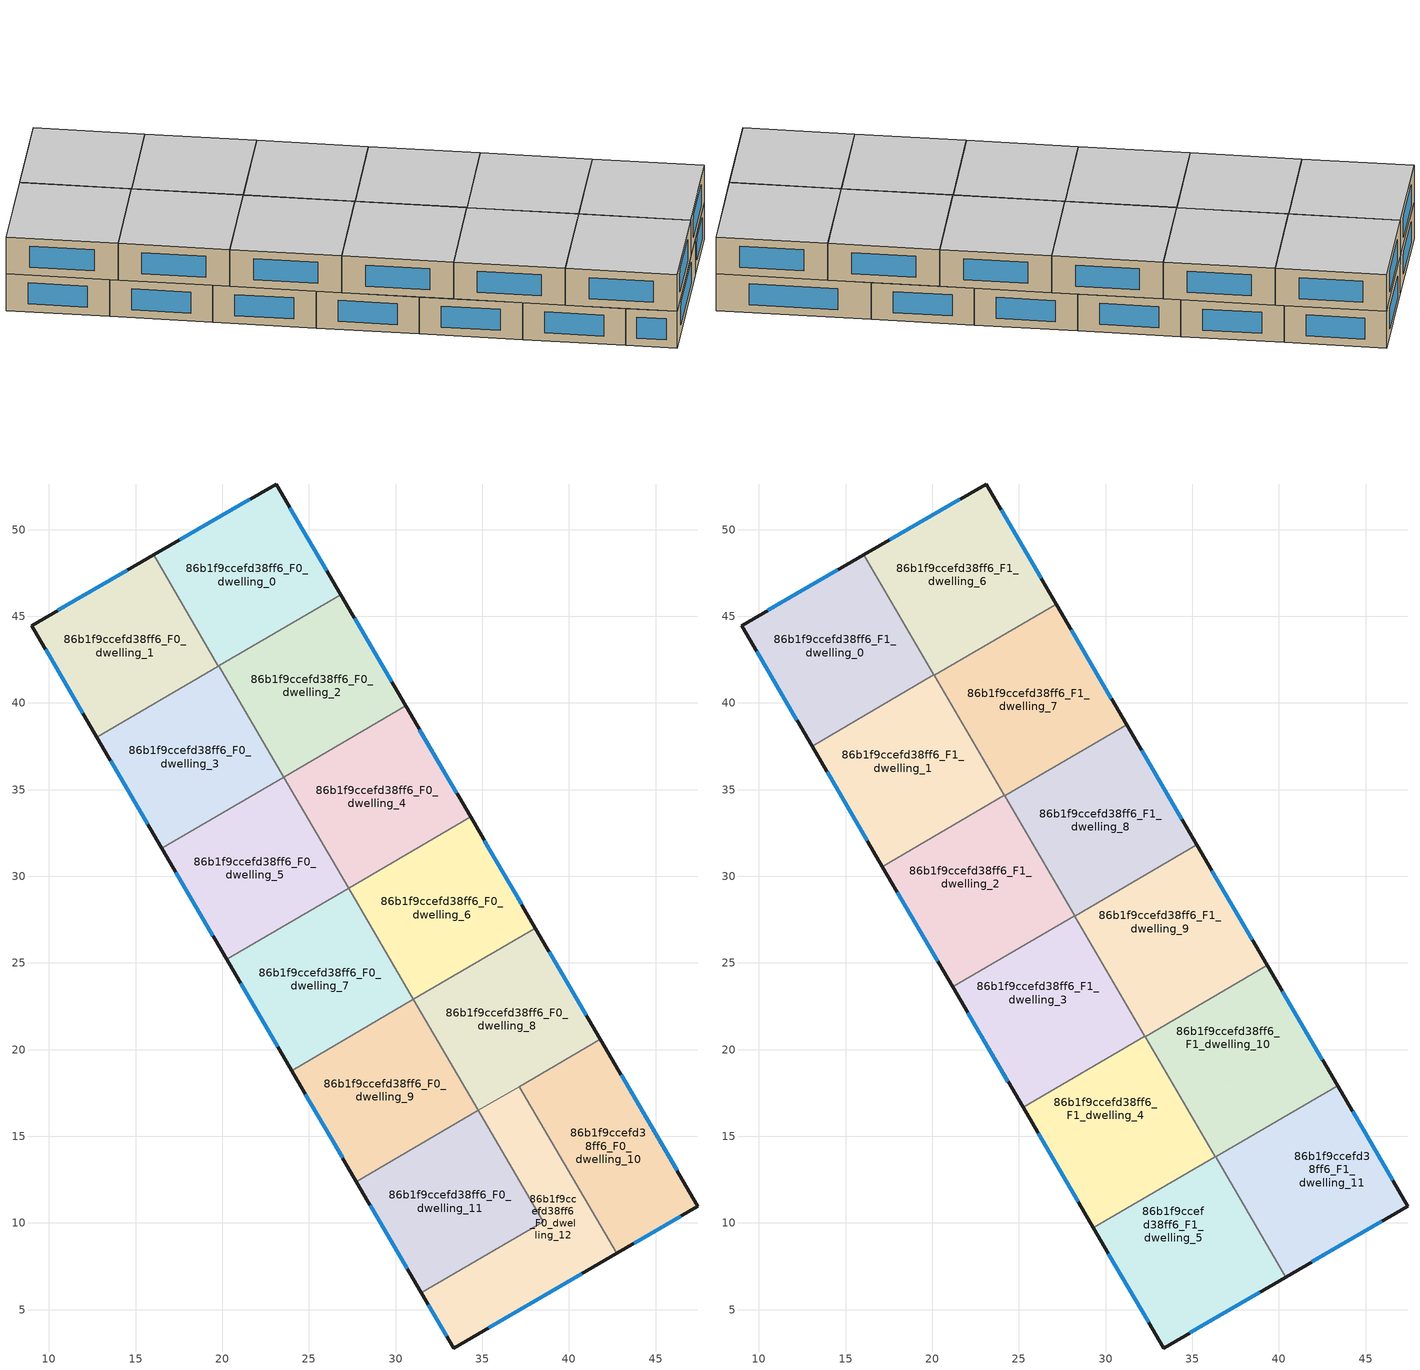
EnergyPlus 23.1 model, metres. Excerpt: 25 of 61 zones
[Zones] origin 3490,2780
86b1f9ccefd38ff6_F0_dwelling_0
 floor ground (EU_floor_Construction): 23.1,52.63 26.83,46.25 19.78,42.13 16.04,48.54 z0
 wall outside (EU_wall_Construction): 26.83,46.25 23.1,52.63 16.04,48.54 z0:3
 wall to 86b1f9ccefd38ff6_F0_dwelling_1 (EU_wall_Construction): 16.04,48.54 19.78,42.13 z0:3
 wall to 86b1f9ccefd38ff6_F0_dwelling_2 (EU_wall_Construction): 19.8,42.14 26.83,46.25 z0:3
 wall to 86b1f9ccefd38ff6_F0_dwelling_3 (EU_wall_Construction): 19.78,42.13 19.8,42.14 z0:3
 window (EU_Window_Construction): 21.59,51.75 17.55,49.42 / 26.03,47.62 23.9,51.26 z0.64:2.36
86b1f9ccefd38ff6_F0_dwelling_1
 floor ground (EU_floor_Construction): 16.04,48.54 19.78,42.13 12.76,38.03 9,44.46 z0
 wall outside (EU_wall_Construction): 16.04,48.54 9,44.46 12.76,38.03 z0:3
 wall to 86b1f9ccefd38ff6_F0_dwelling_3 (EU_wall_Construction): 12.76,38.03 19.78,42.13 z0:3
 window (EU_Window_Construction): 9.81,43.09 11.96,39.41 / 14.53,47.67 10.51,45.34 z0.64:2.36
86b1f9ccefd38ff6_F0_dwelling_10
 floor ground (EU_floor_Construction): 41.82,20.61 47.45,10.97 42.75,8.25 37.13,17.87 z0
 wall outside (EU_wall_Construction): 42.75,8.25 47.45,10.97 41.82,20.61 z0:3
 wall to 86b1f9ccefd38ff6_F0_dwelling_12 (EU_wall_Construction): 37.13,17.87 42.75,8.25 z0:3
 wall to 86b1f9ccefd38ff6_F0_dwelling_8 (EU_wall_Construction): 41.82,20.61 37.13,17.87 z0:3
 window (EU_Window_Construction): 43.76,8.83 46.44,10.38 / 46.24,13.03 43.02,18.54 z0.64:2.36
86b1f9ccefd38ff6_F0_dwelling_11
 floor ground (EU_floor_Construction): 34.78,16.5 38.53,10.08 31.49,5.97 27.74,12.38 z0
 wall outside (EU_wall_Construction): 27.74,12.38 31.49,5.97 z0:3
 wall to 86b1f9ccefd38ff6_F0_dwelling_12 (EU_wall_Construction): 31.49,5.97 38.53,10.08 34.78,16.5 z0:3
 wall to 86b1f9ccefd38ff6_F0_dwelling_9 (EU_wall_Construction): 34.78,16.5 27.74,12.38 z0:3
 window (EU_Window_Construction): 28.55,11.01 30.69,7.35 z0.64:2.36
86b1f9ccefd38ff6_F0_dwelling_12
 floor ground (EU_floor_Construction): 37.13,17.87 42.75,8.25 33.35,2.79 31.49,5.97 38.53,10.08 34.78,16.5 z0
 wall outside (EU_wall_Construction): 31.49,5.97 33.35,2.79 42.75,8.25 z0:3
 wall to 86b1f9ccefd38ff6_F0_dwelling_8 (EU_wall_Construction): 37.13,17.87 34.78,16.5 z0:3
 window (EU_Window_Construction): 35.37,3.96 40.74,7.08 / 31.89,5.29 32.95,3.47 z0.64:2.36
86b1f9ccefd38ff6_F0_dwelling_2
 floor ground (EU_floor_Construction): 26.83,46.25 30.58,39.84 23.54,35.73 19.8,42.14 z0
 wall outside (EU_wall_Construction): 30.58,39.84 26.83,46.25 z0:3
 wall to 86b1f9ccefd38ff6_F0_dwelling_4 (EU_wall_Construction): 23.54,35.73 30.58,39.84 z0:3
 wall to 86b1f9ccefd38ff6_F0_dwelling_3 (EU_wall_Construction): 19.8,42.14 23.54,35.73 z0:3
 window (EU_Window_Construction): 29.78,41.21 27.64,44.87 z0.64:2.36
 ceiling adiabatic (EU_roof_Construction): 30.58,39.84 27.15,45.7 20.12,41.59 23.54,35.73 z3
86b1f9ccefd38ff6_F0_dwelling_3
 floor ground (EU_floor_Construction): 19.8,42.14 23.54,35.73 16.51,31.62 12.76,38.03 z0
 wall outside (EU_wall_Construction): 12.76,38.03 16.51,31.62 z0:3
 wall to 86b1f9ccefd38ff6_F0_dwelling_5 (EU_wall_Construction): 16.51,31.62 23.54,35.73 z0:3
 window (EU_Window_Construction): 13.57,36.65 15.71,32.99 z0.64:2.36
 ceiling adiabatic (EU_roof_Construction): 23.54,35.73 19.8,42.14 20.1,41.62 13.07,37.5 12.76,38.03 16.51,31.62 z3
86b1f9ccefd38ff6_F0_dwelling_4
 floor ground (EU_floor_Construction): 30.58,39.84 34.32,33.43 27.29,29.32 23.54,35.73 z0
 wall outside (EU_wall_Construction): 34.32,33.43 30.58,39.84 z0:3
 wall to 86b1f9ccefd38ff6_F0_dwelling_6 (EU_wall_Construction): 27.29,29.32 34.32,33.43 z0:3
 wall to 86b1f9ccefd38ff6_F0_dwelling_5 (EU_wall_Construction): 23.54,35.73 27.29,29.32 z0:3
 window (EU_Window_Construction): 33.52,34.8 31.38,38.46 z0.64:2.36
 ceiling adiabatic (EU_roof_Construction): 34.32,33.43 31.21,38.76 24.18,34.65 27.29,29.32 z3
86b1f9ccefd38ff6_F0_dwelling_5
 floor ground (EU_floor_Construction): 23.54,35.73 27.29,29.32 20.25,25.21 16.51,31.62 z0
 wall outside (EU_wall_Construction): 16.51,31.62 20.25,25.21 z0:3
 wall to 86b1f9ccefd38ff6_F0_dwelling_7 (EU_wall_Construction): 20.25,25.21 27.29,29.32 z0:3
 window (EU_Window_Construction): 17.31,30.24 19.45,26.58 z0.64:2.36
 ceiling adiabatic (EU_roof_Construction): 27.29,29.32 23.54,35.73 24.16,34.67 17.13,30.56 20.25,25.21 z3
86b1f9ccefd38ff6_F0_dwelling_6
 floor ground (EU_floor_Construction): 34.32,33.43 38.07,27.02 31.03,22.91 27.29,29.32 z0
 wall outside (EU_wall_Construction): 38.07,27.02 34.32,33.43 z0:3
 wall to 86b1f9ccefd38ff6_F0_dwelling_8 (EU_wall_Construction): 31.03,22.91 38.07,27.02 z0:3
 wall to 86b1f9ccefd38ff6_F0_dwelling_7 (EU_wall_Construction): 27.29,29.32 31.03,22.91 z0:3
 window (EU_Window_Construction): 37.27,28.39 35.13,32.05 z0.64:2.36
 ceiling adiabatic (EU_roof_Construction): 35.27,31.81 34.32,33.43 27.29,29.32 28.23,27.7 z3
86b1f9ccefd38ff6_F0_dwelling_7
 floor ground (EU_floor_Construction): 27.29,29.32 31.03,22.91 24,18.79 20.25,25.21 z0
 wall outside (EU_wall_Construction): 20.25,25.21 24,18.79 z0:3
 wall to 86b1f9ccefd38ff6_F0_dwelling_9 (EU_wall_Construction): 24,18.79 31.03,22.91 z0:3
 window (EU_Window_Construction): 21.06,23.83 23.2,20.17 z0.64:2.36
 ceiling adiabatic (EU_roof_Construction): 31.03,22.91 27.29,29.32 28.22,27.72 21.18,23.62 24,18.79 z3
86b1f9ccefd38ff6_F0_dwelling_8
 floor ground (EU_floor_Construction): 38.07,27.02 41.82,20.61 34.78,16.5 31.03,22.91 z0
 wall outside (EU_wall_Construction): 41.82,20.61 38.07,27.02 z0:3
 wall to 86b1f9ccefd38ff6_F0_dwelling_9 (EU_wall_Construction): 31.03,22.91 34.78,16.5 z0:3
 window (EU_Window_Construction): 41.01,21.98 38.87,25.64 z0.64:2.36
86b1f9ccefd38ff6_F0_dwelling_9
 floor ground (EU_floor_Construction): 31.03,22.91 34.78,16.5 27.74,12.38 24,18.79 z0
 wall outside (EU_wall_Construction): 24,18.79 27.74,12.38 z0:3
 window (EU_Window_Construction): 24.8,17.42 26.94,13.76 z0.64:2.36
 ceiling adiabatic (EU_roof_Construction): 34.78,16.5 31.03,22.91 32.28,20.78 25.24,16.67 27.74,12.38 z3
86b1f9ccefd38ff6_F1_dwelling_0
 floor to 86b1f9ccefd38ff6_F0_dwelling_1 (EU_floor_Construction): 16.04,48.54 19.78,42.13 12.76,38.03 9,44.46 z3
 floor to 86b1f9ccefd38ff6_F0_dwelling_0 (EU_floor_Construction): 16.05,48.55 19.8,42.14 19.78,42.13 16.04,48.54 z3
 floor to 86b1f9ccefd38ff6_F0_dwelling_3 (EU_floor_Construction): 19.8,42.14 20.1,41.62 13.07,37.5 12.76,38.03 z3
 wall outside (EU_wall_Construction): 16.05,48.55 9,44.46 13.07,37.5 z3:6
 wall to 86b1f9ccefd38ff6_F1_dwelling_1 (EU_wall_Construction): 13.07,37.5 20.1,41.62 z3:6
 wall to 86b1f9ccefd38ff6_F1_dwelling_6 (EU_wall_Construction): 20.1,41.62 16.05,48.55 z3:6
 window (EU_Window_Construction): 9.87,42.97 12.2,39 / 14.54,47.67 10.51,45.34 z3.64:5.36
 ceiling to 86b1f9ccefd38ff6_F2_dwelling_0 (EU_floor_Construction): 20.1,41.62 16.05,48.55 9,44.46 13.07,37.5 z6
86b1f9ccefd38ff6_F1_dwelling_1
 floor adiabatic (EU_floor_Construction): 20.1,41.62 23.54,35.73 16.51,31.62 13.07,37.5 z3
 floor to 86b1f9ccefd38ff6_F0_dwelling_5 (EU_floor_Construction): 23.54,35.73 24.16,34.67 17.13,30.56 16.51,31.62 z3
 wall outside (EU_wall_Construction): 13.07,37.5 17.12,30.56 z3:6
 wall to 86b1f9ccefd38ff6_F1_dwelling_2 (EU_wall_Construction): 17.12,30.56 24.16,34.67 z3:6
 wall to 86b1f9ccefd38ff6_F1_dwelling_7 (EU_wall_Construction): 24.16,34.67 20.12,41.59 z3:6
 wall to 86b1f9ccefd38ff6_F1_dwelling_6 (EU_wall_Construction): 20.12,41.59 20.1,41.62 z3:6
 window (EU_Window_Construction): 13.94,36.02 16.26,32.05 z3.64:5.36
 ceiling to 86b1f9ccefd38ff6_F2_dwelling_1 (EU_floor_Construction): 24.16,34.67 20.1,41.62 13.07,37.5 17.12,30.56 z6
86b1f9ccefd38ff6_F1_dwelling_10
 floor to 86b1f9ccefd38ff6_F0_dwelling_8 (EU_floor_Construction): 39.32,24.87 41.82,20.61 34.78,16.5 32.29,20.76 z3
 floor to 86b1f9ccefd38ff6_F0_dwelling_10 (EU_floor_Construction): 41.81,20.6 43.38,17.92 38.7,15.19 37.13,17.87 z3
 floor to 86b1f9ccefd38ff6_F0_dwelling_12 (EU_floor_Construction): 37.13,17.87 38.7,15.19 36.35,13.81 34.78,16.5 z3
 wall outside (EU_wall_Construction): 43.38,17.92 39.33,24.87 z3:6
 wall to 86b1f9ccefd38ff6_F1_dwelling_11 (EU_wall_Construction): 36.35,13.81 43.38,17.92 z3:6
 wall to 86b1f9ccefd38ff6_F1_dwelling_9 (EU_wall_Construction): 39.33,24.87 32.29,20.76 z3:6
 wall to 86b1f9ccefd38ff6_F1_dwelling_4 (EU_wall_Construction): 32.29,20.76 36.33,13.83 z3:6
 wall to 86b1f9ccefd38ff6_F1_dwelling_5 (EU_wall_Construction): 36.33,13.83 36.35,13.81 z3:6
 window (EU_Window_Construction): 42.51,19.41 40.19,23.38 z3.64:5.36
 ceiling to 86b1f9ccefd38ff6_F2_dwelling_10 (EU_floor_Construction): 43.38,17.92 39.33,24.87 32.29,20.76 36.35,13.81 z6
86b1f9ccefd38ff6_F1_dwelling_11
 floor to 86b1f9ccefd38ff6_F0_dwelling_10 (EU_floor_Construction): 43.38,17.92 47.45,10.97 42.75,8.25 38.7,15.19 z3
 floor to 86b1f9ccefd38ff6_F0_dwelling_12 (EU_floor_Construction): 38.7,15.19 42.75,8.25 40.4,6.88 36.35,13.81 z3
 wall outside (EU_wall_Construction): 40.4,6.88 47.45,10.97 43.38,17.92 z3:6
 wall to 86b1f9ccefd38ff6_F1_dwelling_5 (EU_wall_Construction): 36.35,13.81 40.4,6.88 z3:6
 window (EU_Window_Construction): 46.57,12.46 44.25,16.43 / 41.91,7.75 45.94,10.09 z3.64:5.36
 ceiling to 86b1f9ccefd38ff6_F2_dwelling_11 (EU_floor_Construction): 47.45,10.97 43.38,17.92 36.35,13.81 40.4,6.88 z6
86b1f9ccefd38ff6_F1_dwelling_2
 floor adiabatic (EU_floor_Construction): 24.16,34.67 27.29,29.32 20.25,25.21 17.13,30.56 z3
 floor to 86b1f9ccefd38ff6_F0_dwelling_7 (EU_floor_Construction): 27.29,29.32 28.22,27.72 21.18,23.62 20.25,25.21 z3
 wall outside (EU_wall_Construction): 17.12,30.56 21.18,23.62 z3:6
 wall to 86b1f9ccefd38ff6_F1_dwelling_3 (EU_wall_Construction): 21.18,23.62 28.22,27.72 z3:6
 wall to 86b1f9ccefd38ff6_F1_dwelling_8 (EU_wall_Construction): 28.22,27.72 24.17,34.65 z3:6
 wall to 86b1f9ccefd38ff6_F1_dwelling_7 (EU_wall_Construction): 24.17,34.65 24.16,34.67 z3:6
 window (EU_Window_Construction): 17.99,29.07 20.31,25.1 z3.64:5.36
 ceiling to 86b1f9ccefd38ff6_F2_dwelling_2 (EU_floor_Construction): 28.22,27.72 24.16,34.67 17.12,30.56 21.18,23.62 z6
86b1f9ccefd38ff6_F1_dwelling_3
 floor adiabatic (EU_floor_Construction): 28.22,27.72 31.03,22.91 24,18.8 21.18,23.62 z3
 floor to 86b1f9ccefd38ff6_F0_dwelling_9 (EU_floor_Construction): 31.03,22.91 32.28,20.78 25.24,16.67 24,18.8 z3
 wall outside (EU_wall_Construction): 21.18,23.62 25.24,16.67 z3:6
 wall to 86b1f9ccefd38ff6_F1_dwelling_4 (EU_wall_Construction): 25.24,16.67 32.28,20.78 z3:6
 wall to 86b1f9ccefd38ff6_F1_dwelling_9 (EU_wall_Construction): 32.28,20.78 28.23,27.7 z3:6
 wall to 86b1f9ccefd38ff6_F1_dwelling_8 (EU_wall_Construction): 28.23,27.7 28.22,27.72 z3:6
 window (EU_Window_Construction): 22.05,22.13 24.37,18.16 z3.64:5.36
 ceiling to 86b1f9ccefd38ff6_F2_dwelling_3 (EU_floor_Construction): 32.28,20.78 28.22,27.72 21.18,23.62 25.24,16.67 z6
86b1f9ccefd38ff6_F1_dwelling_4
 floor adiabatic (EU_floor_Construction): 32.28,20.78 34.78,16.49 27.74,12.38 25.24,16.67 z3
 floor to 86b1f9ccefd38ff6_F0_dwelling_11 (EU_floor_Construction): 34.78,16.49 36.33,13.83 29.3,9.72 27.74,12.38 z3
 wall outside (EU_wall_Construction): 25.24,16.67 29.3,9.72 z3:6
 wall to 86b1f9ccefd38ff6_F1_dwelling_5 (EU_wall_Construction): 29.3,9.72 36.33,13.83 z3:6
 wall to 86b1f9ccefd38ff6_F1_dwelling_9 (EU_wall_Construction): 32.29,20.76 32.28,20.78 z3:6
 window (EU_Window_Construction): 26.11,15.18 28.43,11.21 z3.64:5.36
 ceiling to 86b1f9ccefd38ff6_F2_dwelling_4 (EU_floor_Construction): 36.33,13.83 32.28,20.78 25.24,16.67 29.3,9.72 z6
86b1f9ccefd38ff6_F1_dwelling_5
 floor to 86b1f9ccefd38ff6_F0_dwelling_12 (EU_floor_Construction): 38.52,10.08 40.4,6.88 33.35,2.79 31.49,5.97 z3
 floor to 86b1f9ccefd38ff6_F0_dwelling_11 (EU_floor_Construction): 36.33,13.83 38.52,10.08 31.49,5.97 29.3,9.72 z3
 wall outside (EU_wall_Construction): 29.3,9.72 33.35,2.79 40.4,6.88 z3:6
 window (EU_Window_Construction): 34.86,3.66 38.89,6 / 30.17,8.24 32.48,4.27 z3.64:5.36
 ceiling to 86b1f9ccefd38ff6_F2_dwelling_5 (EU_floor_Construction): 40.4,6.88 36.33,13.83 29.3,9.72 33.35,2.79 z6
86b1f9ccefd38ff6_F1_dwelling_6
 floor to 86b1f9ccefd38ff6_F0_dwelling_0 (EU_floor_Construction): 23.1,52.63 26.83,46.25 19.8,42.14 16.05,48.55 z3
 floor to 86b1f9ccefd38ff6_F0_dwelling_2 (EU_floor_Construction): 26.83,46.25 27.15,45.7 20.12,41.59 19.8,42.14 z3
 wall outside (EU_wall_Construction): 27.15,45.7 23.1,52.63 16.05,48.55 z3:6
 wall to 86b1f9ccefd38ff6_F1_dwelling_7 (EU_wall_Construction): 20.12,41.59 27.15,45.7 z3:6
 window (EU_Window_Construction): 21.59,51.76 17.56,49.42 / 26.29,47.18 23.97,51.15 z3.64:5.36
 ceiling to 86b1f9ccefd38ff6_F2_dwelling_6 (EU_floor_Construction): 27.15,45.7 23.1,52.63 16.05,48.55 20.1,41.62 20.12,41.59 z6
86b1f9ccefd38ff6_F1_dwelling_7
 floor to 86b1f9ccefd38ff6_F0_dwelling_4 (EU_floor_Construction): 30.58,39.84 31.21,38.76 24.18,34.65 23.54,35.73 z3
 floor adiabatic (EU_floor_Construction): 27.15,45.7 30.58,39.84 23.54,35.73 24.18,34.65 20.12,41.59 z3
 wall outside (EU_wall_Construction): 31.21,38.76 27.15,45.7 z3:6
 wall to 86b1f9ccefd38ff6_F1_dwelling_8 (EU_wall_Construction): 24.17,34.64 31.21,38.76 z3:6
 window (EU_Window_Construction): 30.34,40.24 28.02,44.21 z3.64:5.36
 ceiling to 86b1f9ccefd38ff6_F2_dwelling_7 (EU_floor_Construction): 31.21,38.76 27.15,45.7 20.12,41.59 24.17,34.64 z6
86b1f9ccefd38ff6_F1_dwelling_8
 floor adiabatic (EU_floor_Construction): 31.21,38.76 35.27,31.81 28.23,27.7 24.17,34.64 z3
 wall outside (EU_wall_Construction): 35.27,31.81 31.21,38.76 z3:6
 wall to 86b1f9ccefd38ff6_F1_dwelling_9 (EU_wall_Construction): 28.23,27.7 35.27,31.81 z3:6
 window (EU_Window_Construction): 34.4,33.3 32.08,37.27 z3.64:5.36
 ceiling to 86b1f9ccefd38ff6_F2_dwelling_8 (EU_floor_Construction): 35.27,31.81 31.21,38.76 24.17,34.64 28.23,27.7 z6
86b1f9ccefd38ff6_F1_dwelling_9
 floor to 86b1f9ccefd38ff6_F0_dwelling_6 (EU_floor_Construction): 35.27,31.81 38.07,27.02 31.03,22.91 28.23,27.7 z3
 floor to 86b1f9ccefd38ff6_F0_dwelling_8 (EU_floor_Construction): 38.07,27.02 39.32,24.87 32.29,20.76 31.03,22.91 z3
 wall outside (EU_wall_Construction): 39.33,24.87 35.27,31.81 z3:6
 window (EU_Window_Construction): 38.46,26.35 36.14,30.32 z3.64:5.36
 ceiling to 86b1f9ccefd38ff6_F2_dwelling_9 (EU_floor_Construction): 39.33,24.87 35.27,31.81 28.23,27.7 32.29,20.76 z6
[Building]
EU S2 Campaign: North Axis=0; Terrain=City; Solar Distribution=FullExterior
[Site:Location]
Yerevan-Zvartnots.Intl.AP: Latitude=40.15; Longitude=44.383; Time Zone=4; Elevation=854
[SizingPeriod:WeatherFileDays]
AnnualSizingPeriod: Begin Month=1; Begin Day of Month=1; End Month=12; End Day of Month=31; Day of Week for Start Day=Monday; Use Weather File Daylight Saving Period=No; Use Weather File Rain and Snow Indicators=No
[MATERIAL]
EU_InternalMass_Material: Roughness=MediumRough; Thickness=0.1; Conductivity=1; Density=1800; Specific Heat=900; Thermal Absorptance=0.9; Solar Absorptance=0.7; Visible Absorptance=0.7
[MATERIAL:NOMASS] Roughness=MediumRough; Thermal Absorptance=0.9; Solar Absorptance=0.7; Visible Absorptance=0.7
Name | Thermal Resistance
EU_wall_NoMass | 1.05043
EU_roof_NoMass | 1.45357
EU_floor_NoMass | 0.478065
[WINDOWMATERIAL:SIMPLEGLAZINGSYSTEM]
EU_Window_SimpleGlazing: UFactor=2.5566; Solar Heat Gain Coefficient=0.75; Visible Transmittance=0.75
[CONSTRUCTION]
EU_wall_Construction: EU_wall_NoMass
EU_roof_Construction: EU_roof_NoMass
EU_floor_Construction: EU_floor_NoMass
EU_Window_Construction: EU_Window_SimpleGlazing
EU_InternalMass_Construction: EU_InternalMass_Material
[ZONE] Type=1; Multiplier=1; Ceiling Height=autocalculate; Floor Area=autocalculate; Part of Total Floor Area=Yes
Name | Volume
86b1f9ccefd38ff6_F0_dwelling_0 | 181.482
86b1f9ccefd38ff6_F1_dwelling_0 | 196.605
86b1f9ccefd38ff6_F0_dwelling_1 | 181.47
86b1f9ccefd38ff6_F1_dwelling_1 | 196.593
86b1f9ccefd38ff6_F0_dwelling_10 | 181.486
86b1f9ccefd38ff6_F1_dwelling_10 | 196.613
86b1f9ccefd38ff6_F0_dwelling_11 | 181.512
86b1f9ccefd38ff6_F1_dwelling_11 | 196.617
86b1f9ccefd38ff6_F0_dwelling_12 | 181.467
86b1f9ccefd38ff6_F0_dwelling_2 | 181.477
86b1f9ccefd38ff6_F1_dwelling_2 | 196.609
86b1f9ccefd38ff6_F0_dwelling_3 | 181.51
86b1f9ccefd38ff6_F1_dwelling_3 | 196.614
86b1f9ccefd38ff6_F0_dwelling_4 | 181.48
86b1f9ccefd38ff6_F1_dwelling_4 | 196.581
86b1f9ccefd38ff6_F0_dwelling_5 | 181.49
86b1f9ccefd38ff6_F1_dwelling_5 | 196.601
86b1f9ccefd38ff6_F0_dwelling_6 | 181.455
86b1f9ccefd38ff6_F1_dwelling_6 | 196.599
86b1f9ccefd38ff6_F0_dwelling_7; 86b1f9ccefd38ff6_F0_dwelling_9 | 181.491
86b1f9ccefd38ff6_F1_dwelling_7; 86b1f9ccefd38ff6_F1_dwelling_9 | 196.597
86b1f9ccefd38ff6_F0_dwelling_8 | 181.476
86b1f9ccefd38ff6_F1_dwelling_8 | 196.626
[INTERNALMASS] Construction=EU_InternalMass_Construction
Name | Zone or ZoneList | Surface Area
86b1f9ccefd38ff6_F0_dwelling_0_EU_InternalMass | 86b1f9ccefd38ff6_F0_dwelling_0 | 60.4954
86b1f9ccefd38ff6_F0_dwelling_1_EU_InternalMass | 86b1f9ccefd38ff6_F0_dwelling_1 | 60.4914
86b1f9ccefd38ff6_F0_dwelling_2_EU_InternalMass | 86b1f9ccefd38ff6_F0_dwelling_2 | 60.4912
86b1f9ccefd38ff6_F0_dwelling_3_EU_InternalMass | 86b1f9ccefd38ff6_F0_dwelling_3 | 60.5028
86b1f9ccefd38ff6_F0_dwelling_4_EU_InternalMass | 86b1f9ccefd38ff6_F0_dwelling_4 | 60.494
86b1f9ccefd38ff6_F0_dwelling_5_EU_InternalMass | 86b1f9ccefd38ff6_F0_dwelling_5 | 60.497
86b1f9ccefd38ff6_F0_dwelling_6_EU_InternalMass | 86b1f9ccefd38ff6_F0_dwelling_6 | 60.4868
86b1f9ccefd38ff6_F0_dwelling_7_EU_InternalMass | 86b1f9ccefd38ff6_F0_dwelling_7 | 60.4963
86b1f9ccefd38ff6_F0_dwelling_8_EU_InternalMass | 86b1f9ccefd38ff6_F0_dwelling_8 | 60.4912
86b1f9ccefd38ff6_F0_dwelling_9_EU_InternalMass | 86b1f9ccefd38ff6_F0_dwelling_9 | 60.497
86b1f9ccefd38ff6_F0_dwelling_10_EU_InternalMass | 86b1f9ccefd38ff6_F0_dwelling_10 | 60.4943
86b1f9ccefd38ff6_F0_dwelling_11_EU_InternalMass | 86b1f9ccefd38ff6_F0_dwelling_11 | 60.5024
86b1f9ccefd38ff6_F0_dwelling_12_EU_InternalMass | 86b1f9ccefd38ff6_F0_dwelling_12 | 60.4892
86b1f9ccefd38ff6_F1_dwelling_0_EU_InternalMass | 86b1f9ccefd38ff6_F1_dwelling_0 | 65.5352
86b1f9ccefd38ff6_F1_dwelling_1_EU_InternalMass | 86b1f9ccefd38ff6_F1_dwelling_1 | 65.5309
86b1f9ccefd38ff6_F1_dwelling_2_EU_InternalMass | 86b1f9ccefd38ff6_F1_dwelling_2 | 65.5365
86b1f9ccefd38ff6_F1_dwelling_3_EU_InternalMass | 86b1f9ccefd38ff6_F1_dwelling_3 | 65.5379
86b1f9ccefd38ff6_F1_dwelling_4_EU_InternalMass | 86b1f9ccefd38ff6_F1_dwelling_4 | 65.5269
86b1f9ccefd38ff6_F1_dwelling_5_EU_InternalMass | 86b1f9ccefd38ff6_F1_dwelling_5 | 65.5336
86b1f9ccefd38ff6_F1_dwelling_6_EU_InternalMass | 86b1f9ccefd38ff6_F1_dwelling_6 | 65.5363
86b1f9ccefd38ff6_F1_dwelling_7_EU_InternalMass | 86b1f9ccefd38ff6_F1_dwelling_7 | 65.5323
86b1f9ccefd38ff6_F1_dwelling_8_EU_InternalMass | 86b1f9ccefd38ff6_F1_dwelling_8 | 65.5419
86b1f9ccefd38ff6_F1_dwelling_9_EU_InternalMass | 86b1f9ccefd38ff6_F1_dwelling_9 | 65.5323
86b1f9ccefd38ff6_F1_dwelling_10_EU_InternalMass | 86b1f9ccefd38ff6_F1_dwelling_10 | 65.5378
86b1f9ccefd38ff6_F1_dwelling_11_EU_InternalMass | 86b1f9ccefd38ff6_F1_dwelling_11 | 65.5389
[OTHEREQUIPMENT] Fuel Type=Electricity; Design Level Calculation Method=Watts/Area; Power per Zone Floor Area=1; Fraction Latent=0; Fraction Radiant=0; Fraction Lost=0; Carbon Dioxide Generation Rate=0; EndUse Subcategory=EU_Step8_InternalGains
Name | Zone or ZoneList or Space or SpaceList | Schedule
EU_Step8_InternalGain_86b1f9ccefd38ff6_F0_dwelling_0_f000 | 86b1f9ccefd38ff6_F0_dwelling_0 | EU_Step8_GainSchedule_86b1f9ccefd38ff6_F0_dwelling_0_f000
EU_Step8_InternalGain_86b1f9ccefd38ff6_F0_dwelling_1_f000 | 86b1f9ccefd38ff6_F0_dwelling_1 | EU_Step8_GainSchedule_86b1f9ccefd38ff6_F0_dwelling_1_f000
EU_Step8_InternalGain_86b1f9ccefd38ff6_F0_dwelling_2_f000 | 86b1f9ccefd38ff6_F0_dwelling_2 | EU_Step8_GainSchedule_86b1f9ccefd38ff6_F0_dwelling_2_f000
EU_Step8_InternalGain_86b1f9ccefd38ff6_F0_dwelling_3_f000 | 86b1f9ccefd38ff6_F0_dwelling_3 | EU_Step8_GainSchedule_86b1f9ccefd38ff6_F0_dwelling_3_f000
EU_Step8_InternalGain_86b1f9ccefd38ff6_F0_dwelling_4_f000 | 86b1f9ccefd38ff6_F0_dwelling_4 | EU_Step8_GainSchedule_86b1f9ccefd38ff6_F0_dwelling_4_f000
EU_Step8_InternalGain_86b1f9ccefd38ff6_F0_dwelling_5_f000 | 86b1f9ccefd38ff6_F0_dwelling_5 | EU_Step8_GainSchedule_86b1f9ccefd38ff6_F0_dwelling_5_f000
EU_Step8_InternalGain_86b1f9ccefd38ff6_F0_dwelling_6_f000 | 86b1f9ccefd38ff6_F0_dwelling_6 | EU_Step8_GainSchedule_86b1f9ccefd38ff6_F0_dwelling_6_f000
EU_Step8_InternalGain_86b1f9ccefd38ff6_F0_dwelling_7_f000 | 86b1f9ccefd38ff6_F0_dwelling_7 | EU_Step8_GainSchedule_86b1f9ccefd38ff6_F0_dwelling_7_f000
EU_Step8_InternalGain_86b1f9ccefd38ff6_F0_dwelling_8_f000 | 86b1f9ccefd38ff6_F0_dwelling_8 | EU_Step8_GainSchedule_86b1f9ccefd38ff6_F0_dwelling_8_f000
EU_Step8_InternalGain_86b1f9ccefd38ff6_F0_dwelling_9_f000 | 86b1f9ccefd38ff6_F0_dwelling_9 | EU_Step8_GainSchedule_86b1f9ccefd38ff6_F0_dwelling_9_f000
EU_Step8_InternalGain_86b1f9ccefd38ff6_F0_dwelling_10_f000 | 86b1f9ccefd38ff6_F0_dwelling_10 | EU_Step8_GainSchedule_86b1f9ccefd38ff6_F0_dwelling_10_f000
EU_Step8_InternalGain_86b1f9ccefd38ff6_F0_dwelling_11_f000 | 86b1f9ccefd38ff6_F0_dwelling_11 | EU_Step8_GainSchedule_86b1f9ccefd38ff6_F0_dwelling_11_f000
EU_Step8_InternalGain_86b1f9ccefd38ff6_F0_dwelling_12_f000 | 86b1f9ccefd38ff6_F0_dwelling_12 | EU_Step8_GainSchedule_86b1f9ccefd38ff6_F0_dwelling_12_f000
EU_Step8_InternalGain_86b1f9ccefd38ff6_F1_dwelling_0_f000 | 86b1f9ccefd38ff6_F1_dwelling_0 | EU_Step8_GainSchedule_86b1f9ccefd38ff6_F1_dwelling_0_f000
EU_Step8_InternalGain_86b1f9ccefd38ff6_F1_dwelling_1_f000 | 86b1f9ccefd38ff6_F1_dwelling_1 | EU_Step8_GainSchedule_86b1f9ccefd38ff6_F1_dwelling_1_f000
EU_Step8_InternalGain_86b1f9ccefd38ff6_F1_dwelling_2_f000 | 86b1f9ccefd38ff6_F1_dwelling_2 | EU_Step8_GainSchedule_86b1f9ccefd38ff6_F1_dwelling_2_f000
EU_Step8_InternalGain_86b1f9ccefd38ff6_F1_dwelling_3_f000 | 86b1f9ccefd38ff6_F1_dwelling_3 | EU_Step8_GainSchedule_86b1f9ccefd38ff6_F1_dwelling_3_f000
EU_Step8_InternalGain_86b1f9ccefd38ff6_F1_dwelling_4_f000 | 86b1f9ccefd38ff6_F1_dwelling_4 | EU_Step8_GainSchedule_86b1f9ccefd38ff6_F1_dwelling_4_f000
EU_Step8_InternalGain_86b1f9ccefd38ff6_F1_dwelling_5_f000 | 86b1f9ccefd38ff6_F1_dwelling_5 | EU_Step8_GainSchedule_86b1f9ccefd38ff6_F1_dwelling_5_f000
EU_Step8_InternalGain_86b1f9ccefd38ff6_F1_dwelling_6_f000 | 86b1f9ccefd38ff6_F1_dwelling_6 | EU_Step8_GainSchedule_86b1f9ccefd38ff6_F1_dwelling_6_f000
EU_Step8_InternalGain_86b1f9ccefd38ff6_F1_dwelling_7_f000 | 86b1f9ccefd38ff6_F1_dwelling_7 | EU_Step8_GainSchedule_86b1f9ccefd38ff6_F1_dwelling_7_f000
EU_Step8_InternalGain_86b1f9ccefd38ff6_F1_dwelling_8_f000 | 86b1f9ccefd38ff6_F1_dwelling_8 | EU_Step8_GainSchedule_86b1f9ccefd38ff6_F1_dwelling_8_f000
EU_Step8_InternalGain_86b1f9ccefd38ff6_F1_dwelling_9_f000 | 86b1f9ccefd38ff6_F1_dwelling_9 | EU_Step8_GainSchedule_86b1f9ccefd38ff6_F1_dwelling_9_f000
EU_Step8_InternalGain_86b1f9ccefd38ff6_F1_dwelling_10_f000 | 86b1f9ccefd38ff6_F1_dwelling_10 | EU_Step8_GainSchedule_86b1f9ccefd38ff6_F1_dwelling_10_f000
EU_Step8_InternalGain_86b1f9ccefd38ff6_F1_dwelling_11_f000 | 86b1f9ccefd38ff6_F1_dwelling_11 | EU_Step8_GainSchedule_86b1f9ccefd38ff6_F1_dwelling_11_f000
[ZONEVENTILATION:DESIGNFLOWRATE] Schedule=EU_AlwaysOn; Design Flow Rate Calculation Method=AirChanges/Hour; Air Changes per Hour=0.557805; Ventilation Type=Natural; Fan Pressure Rise=0; Fan Total Efficiency=1; Constant Term Coefficient=1; Temperature Term Coefficient=0; Velocity Term Coefficient=0; Velocity Squared Term Coefficient=0; Minimum Indoor Temperature=-100; Maximum Indoor Temperature=100; Delta Temperature=-100; Minimum Outdoor Temperature=-100; Maximum Outdoor Temperature=100; Maximum Wind Speed=40
Name | Zone or ZoneList or Space or SpaceList
EU_ConstantAir_86b1f9ccefd38ff6_F0_dwelling_0 | 86b1f9ccefd38ff6_F0_dwelling_0
EU_ConstantAir_86b1f9ccefd38ff6_F0_dwelling_1 | 86b1f9ccefd38ff6_F0_dwelling_1
EU_ConstantAir_86b1f9ccefd38ff6_F0_dwelling_2 | 86b1f9ccefd38ff6_F0_dwelling_2
EU_ConstantAir_86b1f9ccefd38ff6_F0_dwelling_3 | 86b1f9ccefd38ff6_F0_dwelling_3
EU_ConstantAir_86b1f9ccefd38ff6_F0_dwelling_4 | 86b1f9ccefd38ff6_F0_dwelling_4
EU_ConstantAir_86b1f9ccefd38ff6_F0_dwelling_5 | 86b1f9ccefd38ff6_F0_dwelling_5
EU_ConstantAir_86b1f9ccefd38ff6_F0_dwelling_6 | 86b1f9ccefd38ff6_F0_dwelling_6
EU_ConstantAir_86b1f9ccefd38ff6_F0_dwelling_7 | 86b1f9ccefd38ff6_F0_dwelling_7
EU_ConstantAir_86b1f9ccefd38ff6_F0_dwelling_8 | 86b1f9ccefd38ff6_F0_dwelling_8
EU_ConstantAir_86b1f9ccefd38ff6_F0_dwelling_9 | 86b1f9ccefd38ff6_F0_dwelling_9
EU_ConstantAir_86b1f9ccefd38ff6_F0_dwelling_10 | 86b1f9ccefd38ff6_F0_dwelling_10
EU_ConstantAir_86b1f9ccefd38ff6_F0_dwelling_11 | 86b1f9ccefd38ff6_F0_dwelling_11
EU_ConstantAir_86b1f9ccefd38ff6_F0_dwelling_12 | 86b1f9ccefd38ff6_F0_dwelling_12
EU_ConstantAir_86b1f9ccefd38ff6_F1_dwelling_0 | 86b1f9ccefd38ff6_F1_dwelling_0
EU_ConstantAir_86b1f9ccefd38ff6_F1_dwelling_1 | 86b1f9ccefd38ff6_F1_dwelling_1
EU_ConstantAir_86b1f9ccefd38ff6_F1_dwelling_2 | 86b1f9ccefd38ff6_F1_dwelling_2
EU_ConstantAir_86b1f9ccefd38ff6_F1_dwelling_3 | 86b1f9ccefd38ff6_F1_dwelling_3
EU_ConstantAir_86b1f9ccefd38ff6_F1_dwelling_4 | 86b1f9ccefd38ff6_F1_dwelling_4
EU_ConstantAir_86b1f9ccefd38ff6_F1_dwelling_5 | 86b1f9ccefd38ff6_F1_dwelling_5
EU_ConstantAir_86b1f9ccefd38ff6_F1_dwelling_6 | 86b1f9ccefd38ff6_F1_dwelling_6
EU_ConstantAir_86b1f9ccefd38ff6_F1_dwelling_7 | 86b1f9ccefd38ff6_F1_dwelling_7
EU_ConstantAir_86b1f9ccefd38ff6_F1_dwelling_8 | 86b1f9ccefd38ff6_F1_dwelling_8
EU_ConstantAir_86b1f9ccefd38ff6_F1_dwelling_9 | 86b1f9ccefd38ff6_F1_dwelling_9
EU_ConstantAir_86b1f9ccefd38ff6_F1_dwelling_10 | 86b1f9ccefd38ff6_F1_dwelling_10
EU_ConstantAir_86b1f9ccefd38ff6_F1_dwelling_11 | 86b1f9ccefd38ff6_F1_dwelling_11
[HVACTEMPLATE:THERMOSTAT] Constant Heating Setpoint=20; Constant Cooling Setpoint=50
EU_HeatOnly_86b1f9ccefd38ff6_F0_dwelling_0; EU_HeatOnly_86b1f9ccefd38ff6_F0_dwelling_1; EU_HeatOnly_86b1f9ccefd38ff6_F0_dwelling_2; EU_HeatOnly_86b1f9ccefd38ff6_F0_dwelling_3; EU_HeatOnly_86b1f9ccefd38ff6_F0_dwelling_4; EU_HeatOnly_86b1f9ccefd38ff6_F0_dwelling_5; EU_HeatOnly_86b1f9ccefd38ff6_F0_dwelling_6; EU_HeatOnly_86b1f9ccefd38ff6_F0_dwelling_7; EU_HeatOnly_86b1f9ccefd38ff6_F0_dwelling_8; EU_HeatOnly_86b1f9ccefd38ff6_F0_dwelling_9; EU_HeatOnly_86b1f9ccefd38ff6_F0_dwelling_10; EU_HeatOnly_86b1f9ccefd38ff6_F0_dwelling_11; EU_HeatOnly_86b1f9ccefd38ff6_F0_dwelling_12; EU_HeatOnly_86b1f9ccefd38ff6_F1_dwelling_0; EU_HeatOnly_86b1f9ccefd38ff6_F1_dwelling_1; EU_HeatOnly_86b1f9ccefd38ff6_F1_dwelling_2; EU_HeatOnly_86b1f9ccefd38ff6_F1_dwelling_3; EU_HeatOnly_86b1f9ccefd38ff6_F1_dwelling_4; EU_HeatOnly_86b1f9ccefd38ff6_F1_dwelling_5; EU_HeatOnly_86b1f9ccefd38ff6_F1_dwelling_6; EU_HeatOnly_86b1f9ccefd38ff6_F1_dwelling_7; EU_HeatOnly_86b1f9ccefd38ff6_F1_dwelling_8; EU_HeatOnly_86b1f9ccefd38ff6_F1_dwelling_9; EU_HeatOnly_86b1f9ccefd38ff6_F1_dwelling_10; EU_HeatOnly_86b1f9ccefd38ff6_F1_dwelling_11; EU_HeatOnly_86b1f9ccefd38ff6_F2_dwelling_0; EU_HeatOnly_86b1f9ccefd38ff6_F2_dwelling_1; EU_HeatOnly_86b1f9ccefd38ff6_F2_dwelling_2; EU_HeatOnly_86b1f9ccefd38ff6_F2_dwelling_3; EU_HeatOnly_86b1f9ccefd38ff6_F2_dwelling_4; EU_HeatOnly_86b1f9ccefd38ff6_F2_dwelling_5; EU_HeatOnly_86b1f9ccefd38ff6_F2_dwelling_6; EU_HeatOnly_86b1f9ccefd38ff6_F2_dwelling_7; EU_HeatOnly_86b1f9ccefd38ff6_F2_dwelling_8; EU_HeatOnly_86b1f9ccefd38ff6_F2_dwelling_9; EU_HeatOnly_86b1f9ccefd38ff6_F2_dwelling_10; EU_HeatOnly_86b1f9ccefd38ff6_F2_dwelling_11; EU_HeatOnly_86b1f9ccefd38ff6_F3_dwelling_0; EU_HeatOnly_86b1f9ccefd38ff6_F3_dwelling_1; EU_HeatOnly_86b1f9ccefd38ff6_F3_dwelling_2; EU_HeatOnly_86b1f9ccefd38ff6_F3_dwelling_3; EU_HeatOnly_86b1f9ccefd38ff6_F3_dwelling_4; EU_HeatOnly_86b1f9ccefd38ff6_F3_dwelling_5; EU_HeatOnly_86b1f9ccefd38ff6_F3_dwelling_6; EU_HeatOnly_86b1f9ccefd38ff6_F3_dwelling_7; EU_HeatOnly_86b1f9ccefd38ff6_F3_dwelling_8; EU_HeatOnly_86b1f9ccefd38ff6_F3_dwelling_9; EU_HeatOnly_86b1f9ccefd38ff6_F3_dwelling_10; EU_HeatOnly_86b1f9ccefd38ff6_F3_dwelling_11; EU_HeatOnly_86b1f9ccefd38ff6_F4_dwelling_0; EU_HeatOnly_86b1f9ccefd38ff6_F4_dwelling_1; EU_HeatOnly_86b1f9ccefd38ff6_F4_dwelling_2; EU_HeatOnly_86b1f9ccefd38ff6_F4_dwelling_3; EU_HeatOnly_86b1f9ccefd38ff6_F4_dwelling_4; EU_HeatOnly_86b1f9ccefd38ff6_F4_dwelling_5; EU_HeatOnly_86b1f9ccefd38ff6_F4_dwelling_6; EU_HeatOnly_86b1f9ccefd38ff6_F4_dwelling_7; EU_HeatOnly_86b1f9ccefd38ff6_F4_dwelling_8; EU_HeatOnly_86b1f9ccefd38ff6_F4_dwelling_9; EU_HeatOnly_86b1f9ccefd38ff6_F4_dwelling_10; EU_HeatOnly_86b1f9ccefd38ff6_F4_dwelling_11
[HVACTEMPLATE:ZONE:IDEALLOADSAIRSYSTEM] System Availability Schedule=EU_AlwaysOn; Maximum Heating Supply Air Temperature=50; Minimum Cooling Supply Air Temperature=13; Maximum Heating Supply Air Humidity Ratio=0.0156; Minimum Cooling Supply Air Humidity Ratio=0.0077; Heating Limit=NoLimit; Cooling Limit=NoLimit; Heating Availability Schedule=EU_AlwaysOn; Cooling Availability Schedule=EU_CoolingOff; Dehumidification Control Type=ConstantSensibleHeatRatio; Cooling Sensible Heat Ratio=0.7; Dehumidification Setpoint=60; Humidification Control Type=None; Humidification Setpoint=30; Outdoor Air Method=None; Outdoor Air Flow Rate per Person=0.00944; Outdoor Air Flow Rate per Zone Floor Area=0; Outdoor Air Flow Rate per Zone=0; Demand Controlled Ventilation Type=None; Outdoor Air Economizer Type=NoEconomizer; Heat Recovery Type=None; Sensible Heat Recovery Effectiveness=0.7; Latent Heat Recovery Effectiveness=0.65
Name | Template Thermostat
86b1f9ccefd38ff6_F0_dwelling_0 | EU_HeatOnly_86b1f9ccefd38ff6_F0_dwelling_0
86b1f9ccefd38ff6_F0_dwelling_1 | EU_HeatOnly_86b1f9ccefd38ff6_F0_dwelling_1
86b1f9ccefd38ff6_F0_dwelling_2 | EU_HeatOnly_86b1f9ccefd38ff6_F0_dwelling_2
86b1f9ccefd38ff6_F0_dwelling_3 | EU_HeatOnly_86b1f9ccefd38ff6_F0_dwelling_3
86b1f9ccefd38ff6_F0_dwelling_4 | EU_HeatOnly_86b1f9ccefd38ff6_F0_dwelling_4
86b1f9ccefd38ff6_F0_dwelling_5 | EU_HeatOnly_86b1f9ccefd38ff6_F0_dwelling_5
86b1f9ccefd38ff6_F0_dwelling_6 | EU_HeatOnly_86b1f9ccefd38ff6_F0_dwelling_6
86b1f9ccefd38ff6_F0_dwelling_7 | EU_HeatOnly_86b1f9ccefd38ff6_F0_dwelling_7
86b1f9ccefd38ff6_F0_dwelling_8 | EU_HeatOnly_86b1f9ccefd38ff6_F0_dwelling_8
86b1f9ccefd38ff6_F0_dwelling_9 | EU_HeatOnly_86b1f9ccefd38ff6_F0_dwelling_9
86b1f9ccefd38ff6_F0_dwelling_10 | EU_HeatOnly_86b1f9ccefd38ff6_F0_dwelling_10
86b1f9ccefd38ff6_F0_dwelling_11 | EU_HeatOnly_86b1f9ccefd38ff6_F0_dwelling_11
86b1f9ccefd38ff6_F0_dwelling_12 | EU_HeatOnly_86b1f9ccefd38ff6_F0_dwelling_12
86b1f9ccefd38ff6_F1_dwelling_0 | EU_HeatOnly_86b1f9ccefd38ff6_F1_dwelling_0
86b1f9ccefd38ff6_F1_dwelling_1 | EU_HeatOnly_86b1f9ccefd38ff6_F1_dwelling_1
86b1f9ccefd38ff6_F1_dwelling_2 | EU_HeatOnly_86b1f9ccefd38ff6_F1_dwelling_2
86b1f9ccefd38ff6_F1_dwelling_3 | EU_HeatOnly_86b1f9ccefd38ff6_F1_dwelling_3
86b1f9ccefd38ff6_F1_dwelling_4 | EU_HeatOnly_86b1f9ccefd38ff6_F1_dwelling_4
86b1f9ccefd38ff6_F1_dwelling_5 | EU_HeatOnly_86b1f9ccefd38ff6_F1_dwelling_5
86b1f9ccefd38ff6_F1_dwelling_6 | EU_HeatOnly_86b1f9ccefd38ff6_F1_dwelling_6
86b1f9ccefd38ff6_F1_dwelling_7 | EU_HeatOnly_86b1f9ccefd38ff6_F1_dwelling_7
86b1f9ccefd38ff6_F1_dwelling_8 | EU_HeatOnly_86b1f9ccefd38ff6_F1_dwelling_8
86b1f9ccefd38ff6_F1_dwelling_9 | EU_HeatOnly_86b1f9ccefd38ff6_F1_dwelling_9
86b1f9ccefd38ff6_F1_dwelling_10 | EU_HeatOnly_86b1f9ccefd38ff6_F1_dwelling_10
86b1f9ccefd38ff6_F1_dwelling_11 | EU_HeatOnly_86b1f9ccefd38ff6_F1_dwelling_11
[SIZING:ZONE] Zone Cooling Design Supply Air Temperature Input Method=SupplyAirTemperature; Zone Cooling Design Supply Air Temperature=13; Zone Heating Design Supply Air Temperature Input Method=SupplyAirTemperature; Zone Heating Design Supply Air Temperature=50; Zone Cooling Design Supply Air Humidity Ratio=0.008; Zone Heating Design Supply Air Humidity Ratio=0.008; Cooling Design Air Flow Method=DesignDay; Cooling Design Air Flow Rate=0; Cooling Minimum Air Flow per Zone Floor Area=0.000762; Cooling Minimum Air Flow=0; Cooling Minimum Air Flow Fraction=0.2; Heating Design Air Flow Method=DesignDay; Heating Design Air Flow Rate=0; Heating Maximum Air Flow per Zone Floor Area=0.002032; Heating Maximum Air Flow=0.141576; Heating Maximum Air Flow Fraction=0.3; Account for Dedicated Outdoor Air System=No; Dedicated Outdoor Air System Control Strategy=NeutralSupplyAir; Dedicated Outdoor Air Low Setpoint Temperature for Design=autosize; Dedicated Outdoor Air High Setpoint Temperature for Design=autosize; Zone Load Sizing Method=Sensible Load Only No Latent Load; Zone Latent Cooling Design Supply Air Humidity Ratio Input Method=HumidityRatioDifference; Zone Cooling Design Supply Air Humidity Ratio Difference=0.005; Zone Latent Heating Design Supply Air Humidity Ratio Input Method=HumidityRatioDifference; Zone Humidification Design Supply Air Humidity Ratio Difference=0.005
86b1f9ccefd38ff6_F0_dwelling_0; 86b1f9ccefd38ff6_F0_dwelling_1; 86b1f9ccefd38ff6_F0_dwelling_2; 86b1f9ccefd38ff6_F0_dwelling_3; 86b1f9ccefd38ff6_F0_dwelling_4; 86b1f9ccefd38ff6_F0_dwelling_5; 86b1f9ccefd38ff6_F0_dwelling_6; 86b1f9ccefd38ff6_F0_dwelling_7; 86b1f9ccefd38ff6_F0_dwelling_8; 86b1f9ccefd38ff6_F0_dwelling_9; 86b1f9ccefd38ff6_F0_dwelling_10; 86b1f9ccefd38ff6_F0_dwelling_11; 86b1f9ccefd38ff6_F0_dwelling_12; 86b1f9ccefd38ff6_F1_dwelling_0; 86b1f9ccefd38ff6_F1_dwelling_1; 86b1f9ccefd38ff6_F1_dwelling_2; 86b1f9ccefd38ff6_F1_dwelling_3; 86b1f9ccefd38ff6_F1_dwelling_4; 86b1f9ccefd38ff6_F1_dwelling_5; 86b1f9ccefd38ff6_F1_dwelling_6; 86b1f9ccefd38ff6_F1_dwelling_7; 86b1f9ccefd38ff6_F1_dwelling_8; 86b1f9ccefd38ff6_F1_dwelling_9; 86b1f9ccefd38ff6_F1_dwelling_10; 86b1f9ccefd38ff6_F1_dwelling_11
[SCHEDULE:CONSTANT]
Name | Hourly Value
EU_AlwaysOn | 1
EU_CoolingOff | 0
[SCHEDULE:FILE] Column Number=1; Rows to Skip at Top=0; Number of Hours of Data=8760; Column Separator=Comma; Interpolate to Timestep=No; Minutes per Item=60; Adjust Schedule for Daylight Savings=Yes
Name | File
EU_Step8_GainSchedule_86b1f9ccefd38ff6_F0_dwelling_0_f000 | ../../schedules/86b1f9ccefd38ff6/86b1f9ccefd38ff6_F0_dwelling_0_f000_gain.csv
EU_Step8_GainSchedule_86b1f9ccefd38ff6_F0_dwelling_1_f000 | ../../schedules/86b1f9ccefd38ff6/86b1f9ccefd38ff6_F0_dwelling_1_f000_gain.csv
EU_Step8_GainSchedule_86b1f9ccefd38ff6_F0_dwelling_2_f000 | ../../schedules/86b1f9ccefd38ff6/86b1f9ccefd38ff6_F0_dwelling_2_f000_gain.csv
EU_Step8_GainSchedule_86b1f9ccefd38ff6_F0_dwelling_3_f000 | ../../schedules/86b1f9ccefd38ff6/86b1f9ccefd38ff6_F0_dwelling_3_f000_gain.csv
EU_Step8_GainSchedule_86b1f9ccefd38ff6_F0_dwelling_4_f000 | ../../schedules/86b1f9ccefd38ff6/86b1f9ccefd38ff6_F0_dwelling_4_f000_gain.csv
EU_Step8_GainSchedule_86b1f9ccefd38ff6_F0_dwelling_5_f000 | ../../schedules/86b1f9ccefd38ff6/86b1f9ccefd38ff6_F0_dwelling_5_f000_gain.csv
EU_Step8_GainSchedule_86b1f9ccefd38ff6_F0_dwelling_6_f000 | ../../schedules/86b1f9ccefd38ff6/86b1f9ccefd38ff6_F0_dwelling_6_f000_gain.csv
EU_Step8_GainSchedule_86b1f9ccefd38ff6_F0_dwelling_7_f000 | ../../schedules/86b1f9ccefd38ff6/86b1f9ccefd38ff6_F0_dwelling_7_f000_gain.csv
EU_Step8_GainSchedule_86b1f9ccefd38ff6_F0_dwelling_8_f000 | ../../schedules/86b1f9ccefd38ff6/86b1f9ccefd38ff6_F0_dwelling_8_f000_gain.csv
EU_Step8_GainSchedule_86b1f9ccefd38ff6_F0_dwelling_9_f000 | ../../schedules/86b1f9ccefd38ff6/86b1f9ccefd38ff6_F0_dwelling_9_f000_gain.csv
EU_Step8_GainSchedule_86b1f9ccefd38ff6_F0_dwelling_10_f000 | ../../schedules/86b1f9ccefd38ff6/86b1f9ccefd38ff6_F0_dwelling_10_f000_gain.csv
EU_Step8_GainSchedule_86b1f9ccefd38ff6_F0_dwelling_11_f000 | ../../schedules/86b1f9ccefd38ff6/86b1f9ccefd38ff6_F0_dwelling_11_f000_gain.csv
EU_Step8_GainSchedule_86b1f9ccefd38ff6_F0_dwelling_12_f000 | ../../schedules/86b1f9ccefd38ff6/86b1f9ccefd38ff6_F0_dwelling_12_f000_gain.csv
EU_Step8_GainSchedule_86b1f9ccefd38ff6_F1_dwelling_0_f000 | ../../schedules/86b1f9ccefd38ff6/86b1f9ccefd38ff6_F1_dwelling_0_f000_gain.csv
EU_Step8_GainSchedule_86b1f9ccefd38ff6_F1_dwelling_1_f000 | ../../schedules/86b1f9ccefd38ff6/86b1f9ccefd38ff6_F1_dwelling_1_f000_gain.csv
EU_Step8_GainSchedule_86b1f9ccefd38ff6_F1_dwelling_2_f000 | ../../schedules/86b1f9ccefd38ff6/86b1f9ccefd38ff6_F1_dwelling_2_f000_gain.csv
EU_Step8_GainSchedule_86b1f9ccefd38ff6_F1_dwelling_3_f000 | ../../schedules/86b1f9ccefd38ff6/86b1f9ccefd38ff6_F1_dwelling_3_f000_gain.csv
EU_Step8_GainSchedule_86b1f9ccefd38ff6_F1_dwelling_4_f000 | ../../schedules/86b1f9ccefd38ff6/86b1f9ccefd38ff6_F1_dwelling_4_f000_gain.csv
EU_Step8_GainSchedule_86b1f9ccefd38ff6_F1_dwelling_5_f000 | ../../schedules/86b1f9ccefd38ff6/86b1f9ccefd38ff6_F1_dwelling_5_f000_gain.csv
EU_Step8_GainSchedule_86b1f9ccefd38ff6_F1_dwelling_6_f000 | ../../schedules/86b1f9ccefd38ff6/86b1f9ccefd38ff6_F1_dwelling_6_f000_gain.csv
EU_Step8_GainSchedule_86b1f9ccefd38ff6_F1_dwelling_7_f000 | ../../schedules/86b1f9ccefd38ff6/86b1f9ccefd38ff6_F1_dwelling_7_f000_gain.csv
EU_Step8_GainSchedule_86b1f9ccefd38ff6_F1_dwelling_8_f000 | ../../schedules/86b1f9ccefd38ff6/86b1f9ccefd38ff6_F1_dwelling_8_f000_gain.csv
EU_Step8_GainSchedule_86b1f9ccefd38ff6_F1_dwelling_9_f000 | ../../schedules/86b1f9ccefd38ff6/86b1f9ccefd38ff6_F1_dwelling_9_f000_gain.csv
EU_Step8_GainSchedule_86b1f9ccefd38ff6_F1_dwelling_10_f000 | ../../schedules/86b1f9ccefd38ff6/86b1f9ccefd38ff6_F1_dwelling_10_f000_gain.csv
EU_Step8_GainSchedule_86b1f9ccefd38ff6_F1_dwelling_11_f000 | ../../schedules/86b1f9ccefd38ff6/86b1f9ccefd38ff6_F1_dwelling_11_f000_gain.csv
